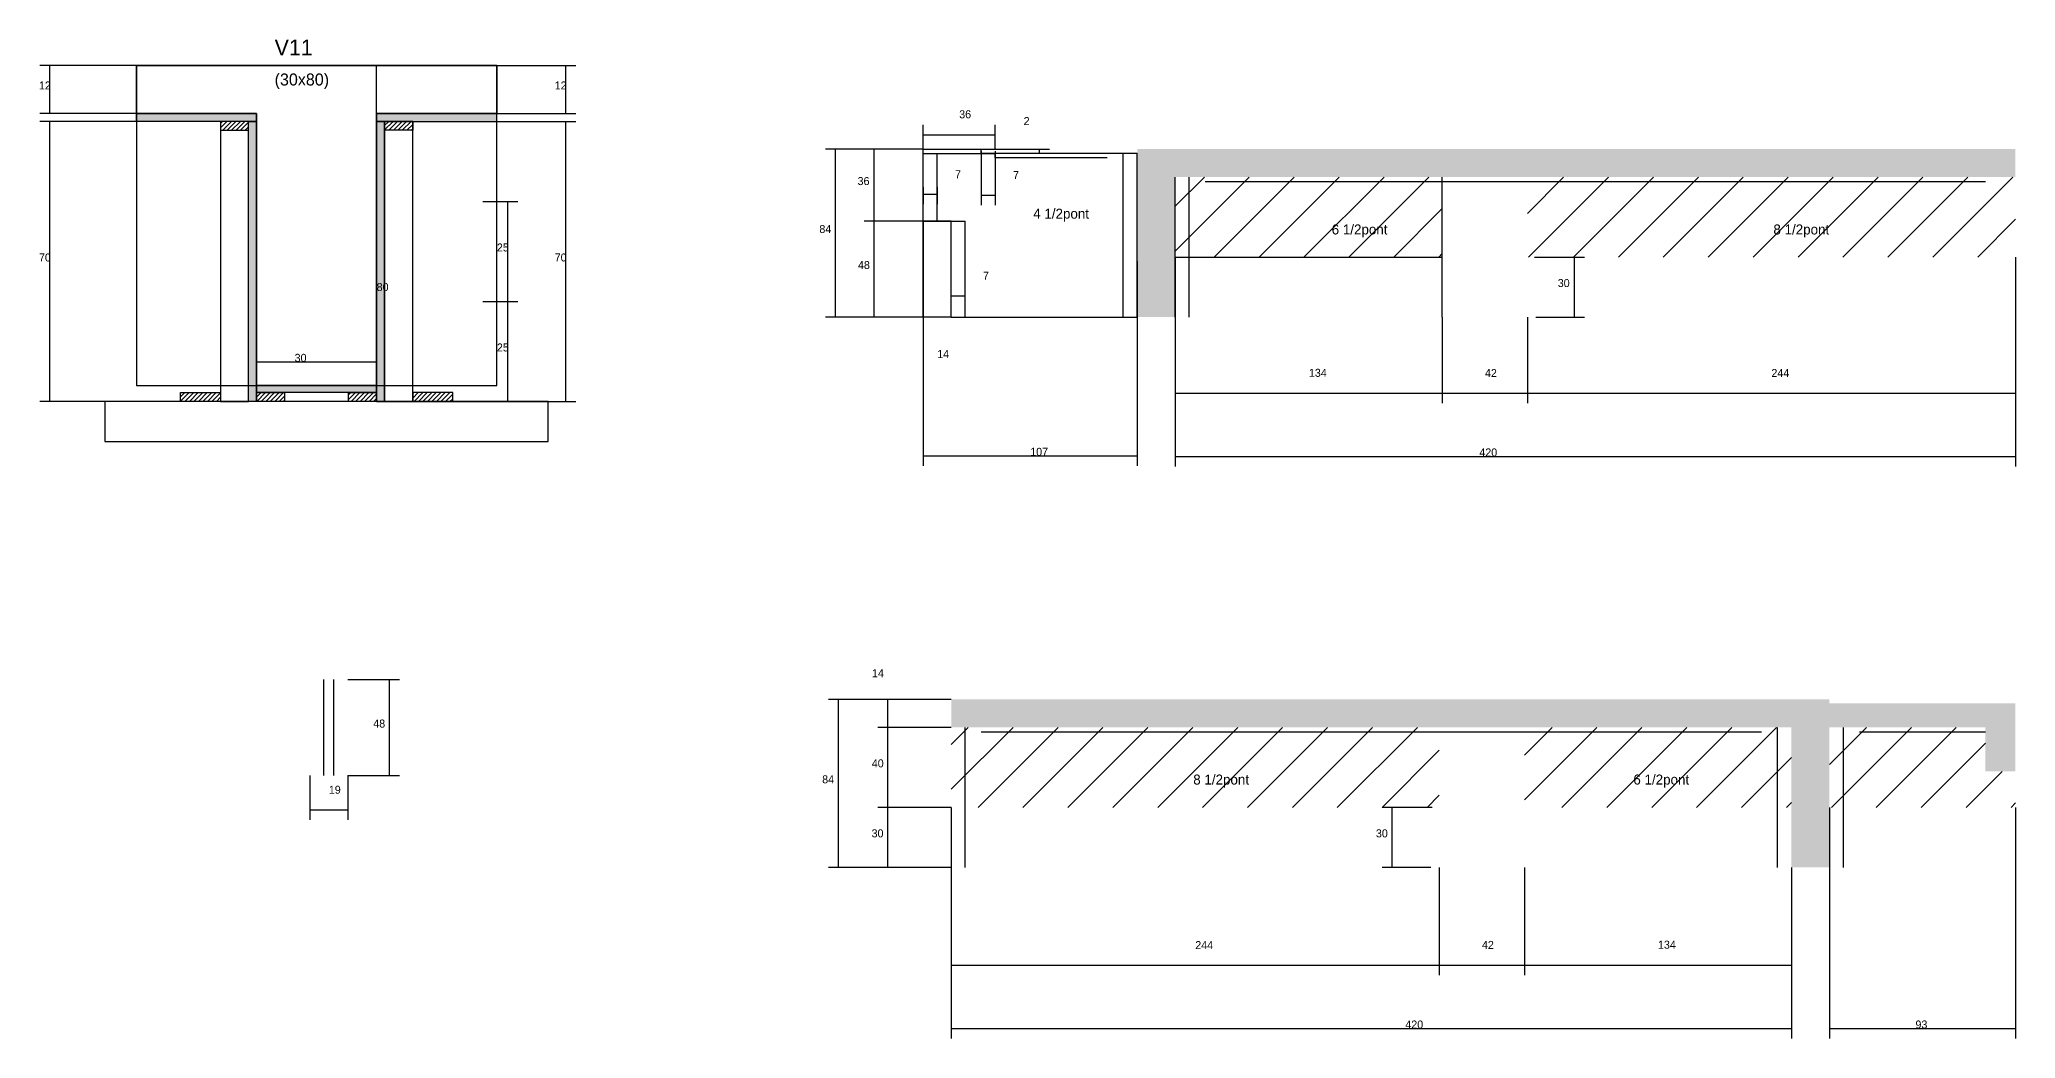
# Model space of a CAD drawing. Header units: metres. Extents: x 129890 to 131750, y 31143 to 31642.
# Drawn here: x 130762 to 131750, y 31143 to 31642 of the extents above; entities that cross this region are included whole.
import ezdxf

# ---------------------------------------------------------------- set-up
doc = ezdxf.new("R2010")
doc.units = ezdxf.units.M
for name, color, linetype in [('CONCRETO', 251, 'Continuous'), ('COTA', 4, 'Continuous'), ('Cota Seção (2x)', 4, 'Continuous'), ('Hachura', 253, 'Continuous'), ('Madeira', 126, 'Continuous'), ('NOMENCLATURA', 7, 'Continuous'), ('Painéis', 200, 'Continuous'), ('SARR_2.2x7', 40, 'Continuous'), ('Texto Seção', 7, 'Continuous')]:
    doc.layers.add(name, color=color, linetype=linetype)

msp = doc.modelspace()

# ---------------------------------------------------------------- hatches: boundary and pattern name
at = {"layer": 'COTA'}
h = msp.add_hatch(dxfattribs=at)
h.set_pattern_fill('AR-CONC', scale=0.03)
h.paths.add_polyline_path([(131749.8, 31587.7), (131310.8, 31587.7), (131310.8, 31585.7), (131310.8, 31503.7), (131329.8, 31503.7), (131329.8, 31573.7), (131749.8, 31573.7)])
h = msp.add_hatch(dxfattribs=at)
h.set_pattern_fill('AR-CONC', scale=0.03)
h.paths.add_polyline_path([(131656.8, 31298.5), (131734.8, 31298.5), (131734.8, 31276.5), (131749.8, 31276.5), (131749.8, 31310.5), (131656.8, 31310.5), (131656.8, 31312.5), (131217.8, 31312.5), (131217.8, 31298.5), (131637.8, 31298.5), (131637.8, 31228.5), (131656.8, 31228.5)])
at = {"layer": 'Hachura'}
h = msp.add_hatch(color=8, dxfattribs=at)
h.dxf.hatch_style = 1
h.paths.add_polyline_path([(130810.6, 31601.5), (130810.6, 31605.5), (130810.6, 31605.5), (130870.6, 31605.5), (130870.6, 31605.5), (130870.6, 31601.5), (130870.6, 31601.5), (130810.6, 31601.5)])
h = msp.add_hatch(dxfattribs=at)
h.set_pattern_fill('ANSI31', scale=0.5)
h.paths.add_polyline_path([(130852.6, 31601.5), (130852.6, 31597.1), (130852.6, 31597.1), (130866.6, 31597.1), (130866.6, 31597.1), (130866.6, 31601.5), (130866.6, 31601.5), (130852.6, 31601.5)])
h = msp.add_hatch(color=8, dxfattribs=at)
h.dxf.hatch_style = 1
h.paths.add_polyline_path([(130866.6, 31601.5), (130870.6, 31601.5), (130870.6, 31601.5), (130870.6, 31461.5), (130870.6, 31461.5), (130866.6, 31461.5), (130866.6, 31461.5), (130866.6, 31601.5)])
h = msp.add_hatch(color=8, dxfattribs=at)
h.dxf.hatch_style = 1
h.paths.add_polyline_path([(130990.6, 31601.5), (130990.6, 31605.5), (130990.6, 31605.5), (130930.6, 31605.5), (130930.6, 31605.5), (130930.6, 31601.5), (130930.6, 31601.5), (130990.6, 31601.5)])
h = msp.add_hatch(color=8, dxfattribs=at)
h.dxf.hatch_style = 1
h.paths.add_polyline_path([(130934.6, 31601.5), (130930.6, 31601.5), (130930.6, 31601.5), (130930.6, 31461.5), (130930.6, 31461.5), (130934.6, 31461.5), (130934.6, 31461.5), (130934.6, 31601.5)])
h = msp.add_hatch(dxfattribs=at)
h.set_pattern_fill('ANSI31', scale=0.5)
h.paths.add_polyline_path([(130948.6, 31601.5), (130948.6, 31597.1), (130948.6, 31597.1), (130934.6, 31597.1), (130934.6, 31597.1), (130934.6, 31601.5), (130934.6, 31601.5), (130948.6, 31601.5)])
h = msp.add_hatch(dxfattribs=at)
h.set_pattern_fill('ANSI31', scale=5)
h.paths.add_polyline_path([(131463.3, 31533.7), (131463.3, 31573.7), (131329.8, 31573.7), (131329.8, 31533.7)])
h = msp.add_hatch(dxfattribs=at)
h.set_pattern_fill('ANSI31', scale=5)
h.paths.add_polyline_path([(131749.8, 31533.7), (131749.8, 31573.7), (131505.8, 31573.7), (131505.8, 31533.7)])
h = msp.add_hatch(color=8, dxfattribs=at)
h.dxf.hatch_style = 1
h.paths.add_polyline_path([(130870.6, 31465.9), (130870.6, 31469.5), (130870.6, 31469.5), (130930.6, 31469.5), (130930.6, 31469.5), (130930.6, 31465.9), (130930.6, 31465.9), (130870.6, 31465.9)])
h = msp.add_hatch(dxfattribs=at)
h.set_pattern_fill('ANSI31', scale=0.5)
h.paths.add_polyline_path([(130832.6, 31461.5), (130832.6, 31465.9), (130832.6, 31465.9), (130852.6, 31465.9), (130852.6, 31465.9), (130852.6, 31461.5), (130852.6, 31461.5), (130832.6, 31461.5)])
h = msp.add_hatch(dxfattribs=at)
h.set_pattern_fill('ANSI31', scale=0.5)
h.paths.add_polyline_path([(130870.6, 31461.5), (130870.6, 31465.9), (130870.6, 31465.9), (130884.6, 31465.9), (130884.6, 31465.9), (130884.6, 31461.5), (130884.6, 31461.5), (130870.6, 31461.5)])
h = msp.add_hatch(dxfattribs=at)
h.set_pattern_fill('ANSI31', scale=0.5)
h.paths.add_polyline_path([(130916.6, 31461.5), (130916.6, 31465.9), (130916.6, 31465.9), (130930.6, 31465.9), (130930.6, 31465.9), (130930.6, 31461.5), (130930.6, 31461.5), (130916.6, 31461.5)])
h = msp.add_hatch(dxfattribs=at)
h.set_pattern_fill('ANSI31', scale=0.5)
h.paths.add_polyline_path([(130968.6, 31461.5), (130968.6, 31465.9), (130968.6, 31465.9), (130948.6, 31465.9), (130948.6, 31465.9), (130948.6, 31461.5), (130948.6, 31461.5), (130968.6, 31461.5)])
h = msp.add_hatch(dxfattribs=at)
h.set_pattern_fill('ANSI31', scale=5)
h.paths.add_polyline_path([(131217.8, 31298.5), (131217.8, 31258.5), (131461.8, 31258.5), (131461.8, 31298.5)])
h = msp.add_hatch(dxfattribs=at)
h.set_pattern_fill('ANSI31', scale=5)
h.paths.add_polyline_path([(131504.3, 31298.5), (131504.3, 31258.5), (131637.8, 31258.5), (131637.8, 31298.5)])
h = msp.add_hatch(dxfattribs=at)
h.set_pattern_fill('ANSI31', scale=5)
h.paths.add_polyline_path([(131749.8, 31258.5), (131749.8, 31276.5), (131734.8, 31276.5), (131734.8, 31298.5), (131656.8, 31298.5), (131656.8, 31258.5)])

# ---------------------------------------------------------------- linework, layer by layer
at = {"layer": 'CONCRETO'}
for points in [[(130930.6, 31605.5), (130930.6, 31595.5), (130930.6, 31469.5), (130870.6, 31469.5), (130870.6, 31605.5), (130810.6, 31605.5), (130810.6, 31629.5), (130930.6, 31629.5), (130990.6, 31629.5), (130990.6, 31605.5)], [(130810.6, 31469.5), (130990.6, 31469.5), (130990.6, 31629.5), (130810.6, 31629.5)]]:
    msp.add_lwpolyline(points, close=True, dxfattribs=at)
at = {"layer": 'COTA'}
for p, q in [((130810.6, 31629.5), (130762.3, 31629.5)), ((130767.3, 31605.5), (130767.3, 31629.5)), ((130990.6, 31629.5), (131030.1, 31629.5)), ((131025.1, 31605.5), (131025.1, 31629.5)), ((130810.6, 31605.5), (130762.3, 31605.5)), ((130810.6, 31601.5), (130762.3, 31601.5)), ((130767.3, 31461.5), (130767.3, 31601.5)), ((130948.6, 31601.5), (131030.1, 31601.5)), ((130990.6, 31605.5), (131030.1, 31605.5)), ((131025.1, 31461.5), (131025.1, 31601.5)), ((131203.8, 31587.7), (131203.8, 31599.9)), ((131239.8, 31587.7), (131239.8, 31599.9)), ((131203.8, 31587.7), (131155, 31587.7)), ((131160, 31503.7), (131160, 31587.7)), ((131203.8, 31587.7), (131174.3, 31587.7)), ((131179.3, 31551.7), (131179.3, 31587.7)), ((131203.8, 31594.9), (131239.8, 31594.9)), ((131239.8, 31587.7), (131267, 31587.7)), ((131262, 31585.7), (131262, 31587.7)), ((131232.8, 31586.7), (131232.8, 31559.6)), ((131239.8, 31586.7), (131239.8, 31559.6)), ((131239.8, 31585.7), (131267, 31585.7)), ((131203.8, 31568.7), (131203.8, 31560.1)), ((131210.8, 31568.7), (131210.8, 31560.1)), ((130983.6, 31561.5), (131001.2, 31561.5)), ((130996.2, 31511.5), (130996.2, 31561.5)), ((131203.8, 31565.1), (131210.8, 31565.1)), ((131232.8, 31564.6), (131239.8, 31564.6)), ((131203.8, 31551.7), (131174.3, 31551.7)), ((131217.8, 31551.7), (131174.3, 31551.7)), ((131179.3, 31503.7), (131179.3, 31551.7)), ((131203.8, 31551.7), (131203.8, 31429.3)), ((131203.8, 31503.7), (131203.8, 31551.7)), ((131203.8, 31551.7), (131208.8, 31551.7)), ((131310.8, 31531.7), (131310.8, 31429.3)), ((131329.8, 31533.7), (131329.8, 31429)), ((131329.8, 31533.7), (131329.8, 31460.6)), ((131509.3, 31533.7), (131534.3, 31533.7)), ((131529.3, 31503.7), (131529.3, 31533.7)), ((131749.8, 31533.7), (131749.8, 31429)), ((131217.8, 31503.7), (131217.8, 31519.3)), ((131224.8, 31503.7), (131224.8, 31519.3)), ((130983.6, 31511.5), (131001.2, 31511.5)), ((130983.6, 31511.5), (131001.2, 31511.5)), ((130996.2, 31461.5), (130996.2, 31511.5)), ((131217.8, 31514.3), (131224.8, 31514.3)), ((131217.8, 31503.7), (131155, 31503.7)), ((131217.8, 31503.7), (131174.3, 31503.7)), ((131217.8, 31503.7), (131198.8, 31503.7)), ((131463.3, 31503.7), (131463.3, 31460.6)), ((131463.3, 31503.7), (131463.3, 31460.6)), ((131505.8, 31503.7), (131505.8, 31460.6)), ((131505.8, 31503.7), (131505.8, 31460.6)), ((131510, 31503.7), (131534.3, 31503.7)), ((131749.8, 31503.7), (131749.8, 31460.6)), ((130832.6, 31461.5), (130762.3, 31461.5)), ((130968.6, 31461.5), (131030.1, 31461.5)), ((130983.6, 31461.5), (131001.2, 31461.5)), ((131329.8, 31465.6), (131463.3, 31465.6)), ((131463.3, 31465.6), (131505.8, 31465.6)), ((131505.8, 31465.6), (131749.8, 31465.6)), ((131203.8, 31434.3), (131310.8, 31434.3)), ((131329.8, 31434), (131749.8, 31434)), ((130916.2, 31322.4), (130942, 31322.4)), ((130937, 31274.4), (130937, 31322.4)), ((131217.8, 31312.5), (131156.4, 31312.5)), ((131161.4, 31228.5), (131161.4, 31312.5)), ((131217.8, 31312.5), (131181.2, 31312.5)), ((131186.2, 31298.5), (131186.2, 31312.5)), ((131217.8, 31298.5), (131181.2, 31298.5)), ((131217.8, 31298.5), (131181.2, 31298.5)), ((131186.2, 31258.5), (131186.2, 31298.5)), ((130897.2, 31274.4), (130897.2, 31252.2)), ((130916.2, 31274.4), (130942, 31274.4)), ((130916.2, 31274.4), (130916.2, 31252.2)), ((130897.2, 31257.2), (130916.2, 31257.2)), ((131217.8, 31258.5), (131181.2, 31258.5)), ((131217.8, 31258.5), (131181.2, 31258.5)), ((131186.2, 31228.5), (131186.2, 31258.5)), ((131217.8, 31258.5), (131217.8, 31142.9)), ((131458.3, 31258.5), (131433.3, 31258.5)), ((131438.3, 31228.5), (131438.3, 31258.5)), ((131656.8, 31258.5), (131656.8, 31142.9)), ((131749.8, 31258.5), (131749.8, 31142.9)), ((131217.8, 31228.5), (131156.4, 31228.5)), ((131217.8, 31228.5), (131181.2, 31228.5)), ((131217.8, 31228.5), (131217.8, 31174.6)), ((131457.6, 31228.5), (131433.3, 31228.5)), ((131461.8, 31228.5), (131461.8, 31174.6)), ((131461.8, 31228.5), (131461.8, 31174.6)), ((131504.3, 31228.5), (131504.3, 31174.6)), ((131504.3, 31228.5), (131504.3, 31174.6)), ((131637.8, 31228.5), (131637.8, 31142.9)), ((131637.8, 31228.5), (131637.8, 31174.6)), ((131217.8, 31179.6), (131461.8, 31179.6)), ((131461.8, 31179.6), (131504.3, 31179.6)), ((131504.3, 31179.6), (131637.8, 31179.6)), ((131217.8, 31147.9), (131637.8, 31147.9)), ((131656.8, 31147.9), (131749.8, 31147.9))]:
    msp.add_line(p, q, dxfattribs=at)
at = {"layer": 'Cota Seção (2x)'}
for p, q in [((130870.6, 31629.5), (130935.6, 31629.5)), ((130930.6, 31469.5), (130930.6, 31629.5)), ((130870.6, 31469.5), (130870.6, 31486.3)), ((130870.6, 31481.3), (130930.6, 31481.3)), ((130930.6, 31469.5), (130930.6, 31486.3)), ((130870.6, 31469.5), (130935.6, 31469.5))]:
    msp.add_line(p, q, dxfattribs=at)
at = {"layer": 'Madeira'}
for points in [[(130852.6, 31601.5), (130852.6, 31597.1), (130866.6, 31597.1), (130866.6, 31601.5)], [(130852.6, 31461.5), (130866.6, 31461.5), (130866.6, 31601.5), (130852.6, 31601.5)], [(130948.6, 31601.5), (130948.6, 31597.1), (130934.6, 31597.1), (130934.6, 31601.5)], [(130948.6, 31601.5), (130934.6, 31601.5), (130934.6, 31461.5), (130948.6, 31461.5)], [(130794.8, 31441.5), (131016.4, 31441.5), (131016.4, 31461.5), (130794.8, 31461.5)], [(130832.6, 31461.5), (130832.6, 31465.9), (130852.6, 31465.9), (130852.6, 31461.5)], [(130870.6, 31461.5), (130870.6, 31465.9), (130884.6, 31465.9), (130884.6, 31461.5)], [(130916.6, 31461.5), (130916.6, 31465.9), (130930.6, 31465.9), (130930.6, 31461.5)], [(130968.6, 31461.5), (130968.6, 31465.9), (130948.6, 31465.9), (130948.6, 31461.5)]]:
    msp.add_lwpolyline(points, close=True, dxfattribs=at)
at = {"layer": 'Painéis'}
for p, q in [((130810.6, 31605.5), (130870.6, 31605.5)), ((130810.6, 31601.5), (130810.6, 31605.5)), ((130870.6, 31601.5), (130870.6, 31605.5)), ((130870.6, 31461.5), (130870.6, 31601.5)), ((130930.6, 31605.5), (130990.6, 31605.5)), ((130930.6, 31601.5), (130930.6, 31605.5)), ((130930.6, 31461.5), (130930.6, 31601.5)), ((130990.6, 31601.5), (130990.6, 31605.5)), ((131203.8, 31587.7), (131239.8, 31587.7)), ((131203.8, 31551.7), (131203.8, 31587.7)), ((131239.8, 31585.7), (131310.8, 31585.7)), ((131310.8, 31503.7), (131310.8, 31585.7)), ((131310.8, 31531.7), (131310.8, 31585.7)), ((131329.8, 31503.7), (131329.8, 31573.7)), ((131329.8, 31533.7), (131329.8, 31573.7)), ((131463.3, 31503.7), (131463.3, 31573.7)), ((131203.8, 31551.7), (131217.8, 31551.7)), ((131217.8, 31503.7), (131217.8, 31551.7)), ((131329.8, 31533.7), (131463.3, 31533.7)), ((131217.8, 31503.7), (131310.8, 31503.7)), ((130870.6, 31469.5), (130930.6, 31469.5)), ((130870.6, 31465.9), (130870.6, 31469.5)), ((130930.6, 31465.9), (130930.6, 31469.5))]:
    msp.add_line(p, q, dxfattribs=at)
for points in [[(130810.6, 31601.5), (130810.6, 31605.5), (130870.6, 31605.5), (130870.6, 31601.5)], [(130866.6, 31601.5), (130870.6, 31601.5), (130870.6, 31461.5), (130866.6, 31461.5)], [(130990.6, 31601.5), (130990.6, 31605.5), (130930.6, 31605.5), (130930.6, 31601.5)], [(130934.6, 31601.5), (130930.6, 31601.5), (130930.6, 31461.5), (130934.6, 31461.5)], [(130870.6, 31465.9), (130870.6, 31469.5), (130930.6, 31469.5), (130930.6, 31465.9)]]:
    msp.add_lwpolyline(points, close=True, dxfattribs=at)
at = {"layer": 'SARR_2.2x7'}
for p, q in [((131232.8, 31585.7), (131232.8, 31587.7)), ((131203.8, 31585.5), (131239.8, 31585.5)), ((131210.8, 31551.7), (131210.8, 31585.7)), ((131232.8, 31585.7), (131239.8, 31585.7)), ((131239.8, 31583.5), (131239.8, 31585.7)), ((131239.8, 31583.5), (131295.8, 31583.5)), ((131303.8, 31503.7), (131303.8, 31585.7)), ((131336.8, 31533.7), (131336.8, 31573.7)), ((131344.8, 31571.5), (131463.3, 31571.5)), ((131463.3, 31571.5), (131505.8, 31571.5)), ((131505.8, 31571.5), (131734.8, 31571.5)), ((131217.8, 31551.7), (131224.8, 31551.7)), ((131224.8, 31503.7), (131224.8, 31551.7)), ((131336.8, 31503.7), (131336.8, 31533.7)), ((130904.2, 31274.4), (130904.2, 31322.4)), ((130909.2, 31274.4), (130909.2, 31322.4)), ((131224.8, 31258.5), (131224.8, 31298.5)), ((131232.8, 31296.3), (131461.8, 31296.3)), ((131461.8, 31296.3), (131504.3, 31296.3)), ((131504.3, 31296.3), (131622.8, 31296.3)), ((131630.8, 31258.5), (131630.8, 31298.5)), ((131663.8, 31258.5), (131663.8, 31298.5)), ((131671.8, 31296.3), (131734.8, 31296.3)), ((131224.8, 31228.5), (131224.8, 31258.5)), ((131630.8, 31228.5), (131630.8, 31258.5)), ((131663.8, 31228.5), (131663.8, 31258.5))]:
    msp.add_line(p, q, dxfattribs=at)

# ---------------------------------------------------------------- texts
at = {"layer": 'COTA'}
for s, p in [('12', (130761.8, 31617.5)), ('12', (131019.6, 31617.5)), ('36', (131221.8, 31603.1)), ('2', (131254, 31599.7)), ('36', (131171, 31569.7)), ('7', (131219.7, 31573.1)), ('7', (131248.7, 31572.7)), ('84', (131151.9, 31545.7)), ('25', (130990.7, 31536.5)), ('70', (130761.8, 31531.5)), ('70', (131019.6, 31531.5)), ('48', (131171.2, 31527.7)), ('7', (131233.7, 31522.4)), ('30', (131521, 31518.7)), ('25', (130990.7, 31486.5)), ('14', (131210.8, 31483.2)), ('134', (131396.6, 31473.8)), ('42', (131484.6, 31473.7)), ('244', (131627.8, 31473.7)), ('107', (131257.3, 31434.3)), ('420', (131481.8, 31434)), ('14', (131178.2, 31323.6)), ('48', (130928.9, 31298.4)), ('40', (131178.1, 31278.5)), ('84', (131153.3, 31270.5)), ('19', (130906.7, 31265.3)), ('30', (131178, 31243.5)), ('30', (131430.1, 31243.5)), ('244', (131339.8, 31187.6)), ('42', (131483.1, 31187.7)), ('134', (131571.1, 31187.8)), ('420', (131444.8, 31147.9)), ('93', (131699.8, 31147.9))]:
    msp.add_text(s, height=4, dxfattribs=at).set_placement(p)
at = {"layer": 'Cota Seção (2x)'}
for s, p in [('80', (130930.6, 31516.7)), ('30', (130889.6, 31481.3))]:
    msp.add_text(s, height=4, dxfattribs=at).set_placement(p)
at = {"layer": 'NOMENCLATURA'}
for s, p in [('4 1/2pont', (131258.8, 31552.9)), ('6 1/2pont', (131408, 31545)), ('8 1/2pont', (131628.8, 31545)), ('8 1/2pont', (131338.8, 31269.9)), ('6 1/2pont', (131558.8, 31269.9))]:
    msp.add_text(s, height=5, dxfattribs=at).set_placement(p)
at = {"layer": 'Texto Seção'}
for s, height, p in [('V11', 8, (130879.6, 31634.5)), ('(30x80)', 6, (130879.6, 31619.5))]:
    msp.add_text(s, height=height, dxfattribs=at).set_placement(p)

doc.saveas('drawing.dxf')
